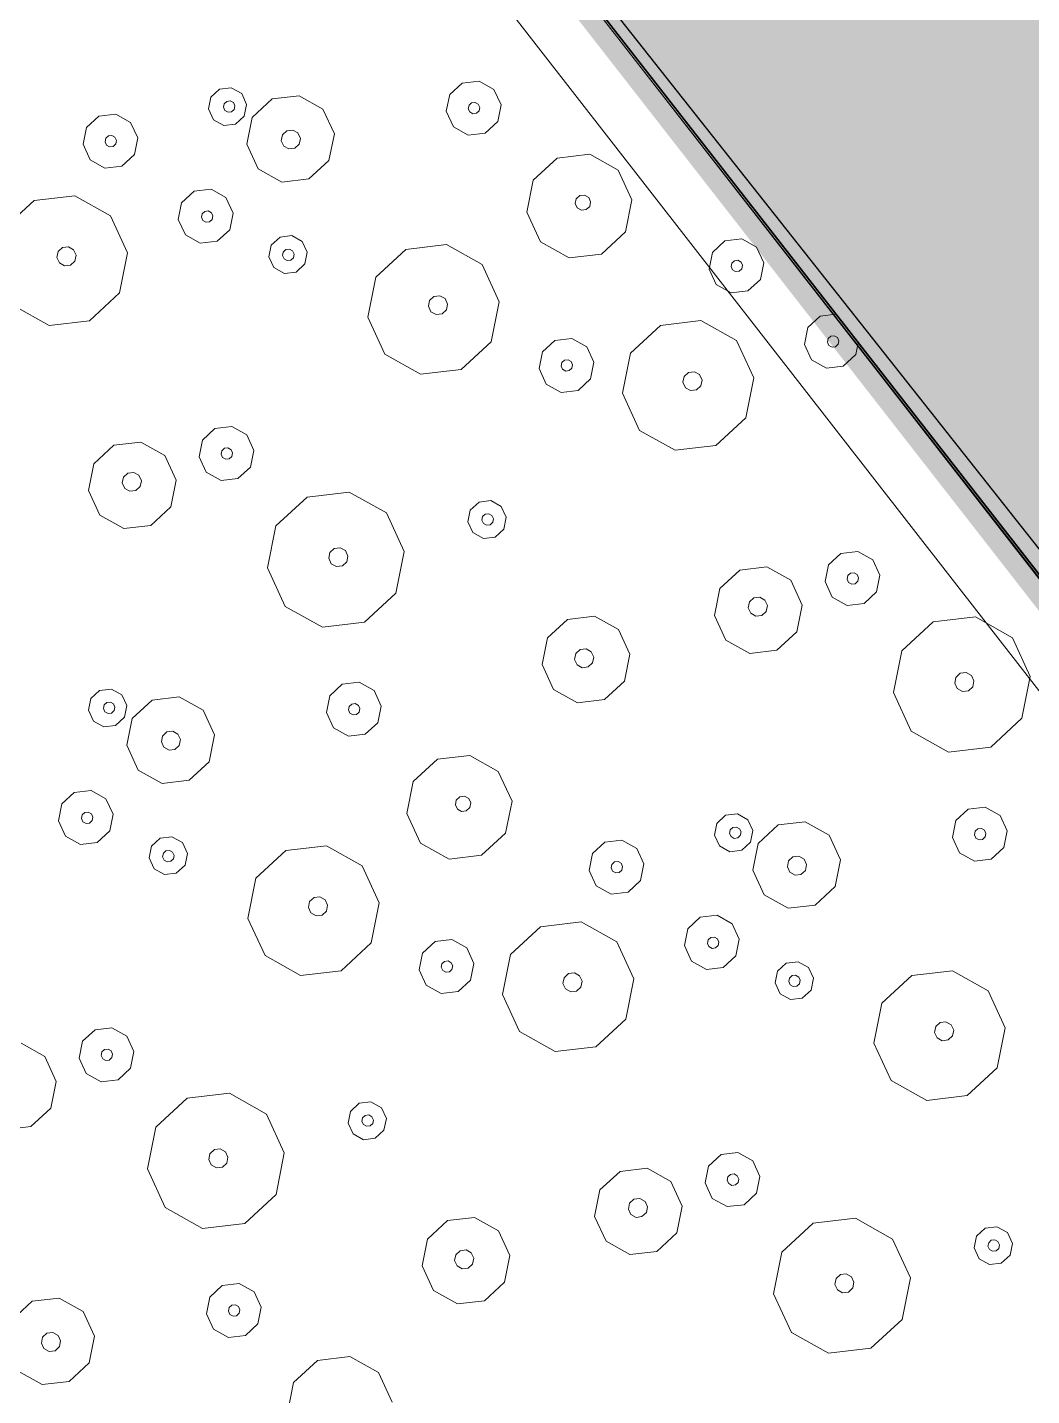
# Model space of a CAD drawing. Header units: metres. Extents: x -2858 to 512, y -1995 to 1252.
# Drawn here: x -928.558 to -925.641, y -886.65 to -882.676 of the extents above; entities that cross this region are included whole.
import ezdxf
from ezdxf.lldxf.tags import DXFTag

# ---------------------------------------------------------------- set-up
doc = ezdxf.new("R2010")
doc.units = ezdxf.units.M
for name, color, linetype in [('Calque commun', 7, 'Continuous'), ('Calque11', 7, 'Continuous'), ('Calque17', 7, 'Continuous')]:
    doc.layers.add(name, color=color, linetype=linetype)
tags = doc.linetypes.add('DASHDOT2', pattern=[0.5, 0.25, -0.125, 0, -0.125]).pattern_tags.tags
tags[10:11] = [DXFTag(74, 4), DXFTag(75, 0), DXFTag(340, '0'), DXFTag(46, 1.0), DXFTag(50, 0.0), DXFTag(44, 0.0), DXFTag(45, 0.0)]
tags[8:9] = [DXFTag(74, 4), DXFTag(75, 0), DXFTag(340, '0'), DXFTag(46, 1.0), DXFTag(50, 0.0), DXFTag(44, 0.0), DXFTag(45, 0.0)]
tags[6:7] = [DXFTag(74, 4), DXFTag(75, 0), DXFTag(340, '0'), DXFTag(46, 1.0), DXFTag(50, 0.0), DXFTag(44, 0.0), DXFTag(45, 0.0)]
tags[4:5] = [DXFTag(74, 4), DXFTag(75, 0), DXFTag(340, '0'), DXFTag(46, 1.0), DXFTag(50, 0.0), DXFTag(44, 0.0), DXFTag(45, 0.0)]

# ---------------------------------------------------------------- blocks, each defined once
blk = doc.blocks.new('geometrebondepartleger')
at = {"layer": 'Calque commun', "color": 10, "linetype": 'DASHDOT2', "lineweight": 18, "flags": 128}
blk.add_lwpolyline([(45.2867, 98.0868), (42.9361, 93.8756), (22.4919, 69.3549), (46.896, 54.8213), (60.0219, 76.4824), (130.1549, 64.2531), (145.3143, 148.376), (109.3485, 154.881), (91.263, 130.1164), (87.3779, 124.8321), (86.3313, 123.2789), (83.8109, 118.8118), (74.9183, 102.5858), (72.6157, 98.3586), (63.0649, 85.9136), (45.1583, 97.9611)], close=True, dxfattribs=at)
at = {"layer": 'Calque11', "color": 7, "linetype": 'Continuous', "lineweight": 9}
blk.add_polyline3d([(125.0277, 35.9078, 79), (133.3383, 81.851, 79), (145.3136, 148.3761, 79)], dxfattribs=at)
at = {"layer": 'Calque17', "color": 1, "linetype": 'Continuous', "lineweight": 9}
for points in [[(125.174, 36.6886, 79), (126.5286, 44.1348, 79), (125.0378, 35.9435, 79), (126.4161, 43.4883, 79), (128.681, 56.0642, 79), (129.9759, 63.1341, 79), (132.1933, 75.6042, 79), (133.3383, 81.851, 79), (135.2222, 92.3412, 79), (136.4776, 99.3268, 79), (138.1727, 108.7115, 79), (140.4846, 121.4626, 79), (141.0933, 124.9318, 79)], [(125.3707, 36.6528, 79), (126.7254, 44.0992, 79), (125.2346, 35.9078, 79), (126.6129, 43.4526, 79), (128.8778, 56.0285, 79), (130.1727, 63.0986, 79), (132.3901, 75.5687, 79), (133.5351, 81.8153, 79), (135.4191, 92.3058, 79), (136.6745, 99.2914, 79), (138.3695, 108.676, 79), (140.6815, 121.4274, 79), (141.2903, 124.8972, 79)]]:
    blk.add_polyline3d(points, dxfattribs=at)
blk = doc.blocks.new('pattern')
at = {"layer": 'Calque commun', "color": 54, "linetype": 'Continuous', "lineweight": 9}
for p, q in [((69.8928, 101.1637), (69.9227, 101.1813)), ((69.9227, 101.1813), (69.9571, 101.178)), ((69.9571, 101.178), (69.983, 101.1551)), ((69.8791, 101.132), (69.8928, 101.1637)), ((69.8866, 101.0982), (69.8791, 101.132)), ((69.9169, 101.1291), (69.921, 101.1387)), ((69.921, 101.1387), (69.9299, 101.1439)), ((69.9299, 101.1439), (69.9403, 101.1429)), ((69.9403, 101.1429), (69.948, 101.1361)), ((69.948, 101.1361), (69.9503, 101.1259)), ((69.983, 101.1551), (69.9906, 101.1214)), ((69.9125, 101.0753), (69.8866, 101.0982)), ((69.9191, 101.119), (69.9169, 101.1291)), ((69.9269, 101.1121), (69.9191, 101.119)), ((69.9372, 101.1111), (69.9269, 101.1121)), ((69.9462, 101.1164), (69.9372, 101.1111)), ((69.9503, 101.1259), (69.9462, 101.1164)), ((69.9906, 101.1214), (69.9768, 101.0896)), ((69.947, 101.072), (69.9125, 101.0753)), ((69.9768, 101.0896), (69.947, 101.072)), ((70.1646, 101.0094), (70.271, 101.0722)), ((70.271, 101.0722), (70.394, 101.0605)), ((70.394, 101.0605), (70.4867, 100.9787)), ((70.1154, 100.896), (70.1646, 101.0094)), ((70.4867, 100.9787), (70.5136, 100.858)), ((70.1423, 100.7753), (70.1154, 100.896)), ((70.2766, 100.8803), (70.2835, 100.8961)), ((70.2835, 100.8961), (70.2984, 100.9049)), ((70.2984, 100.9049), (70.3156, 100.9033)), ((70.3156, 100.9033), (70.3286, 100.8918)), ((70.2804, 100.8634), (70.2766, 100.8803)), ((70.2933, 100.8519), (70.2804, 100.8634)), ((70.3255, 100.8591), (70.3106, 100.8503)), ((70.3323, 100.8749), (70.3255, 100.8591)), ((70.3286, 100.8918), (70.3323, 100.8749)), ((70.5136, 100.858), (70.4644, 100.7446)), ((70.3106, 100.8503), (70.2933, 100.8519)), ((69.4401, 100.7307), (69.5423, 100.7911)), ((69.5423, 100.7911), (69.6604, 100.7798)), ((69.6604, 100.7798), (69.7493, 100.7013)), ((70.2349, 100.6935), (70.1423, 100.7753)), ((70.4644, 100.7446), (70.358, 100.6818)), ((69.3929, 100.6219), (69.4401, 100.7307)), ((69.7493, 100.7013), (69.7751, 100.5855)), ((70.358, 100.6818), (70.2349, 100.6935)), ((69.4187, 100.5061), (69.3929, 100.6219)), ((69.5381, 100.6077), (69.545, 100.6235)), ((69.545, 100.6235), (69.5599, 100.6323)), ((69.5599, 100.6323), (69.5772, 100.6307)), ((69.5772, 100.6307), (69.5901, 100.6192)), ((69.5901, 100.6192), (69.5939, 100.6024)), ((69.5419, 100.5908), (69.5381, 100.6077)), ((69.5549, 100.5793), (69.5419, 100.5908)), ((69.5721, 100.5777), (69.5549, 100.5793)), ((69.587, 100.5865), (69.5721, 100.5777)), ((69.5939, 100.6024), (69.587, 100.5865)), ((69.7751, 100.5855), (69.7279, 100.4766)), ((69.5076, 100.4275), (69.4187, 100.5061)), ((70.2369, 100.4878), (70.2795, 100.513)), ((70.2795, 100.513), (70.3287, 100.5083)), ((70.3287, 100.5083), (70.3658, 100.4755)), ((69.7279, 100.4766), (69.6257, 100.4163)), ((70.2173, 100.4425), (70.2369, 100.4878)), ((70.3658, 100.4755), (70.3766, 100.4273)), ((69.6257, 100.4163), (69.5076, 100.4275)), ((70.228, 100.3942), (70.2173, 100.4425)), ((70.2795, 100.4373), (70.2836, 100.4469)), ((70.2817, 100.4272), (70.2795, 100.4373)), ((70.2895, 100.4203), (70.2817, 100.4272)), ((70.2836, 100.4469), (70.2925, 100.4521)), ((70.2999, 100.4193), (70.2895, 100.4203)), ((70.2925, 100.4521), (70.3029, 100.4512)), ((70.3088, 100.4246), (70.2999, 100.4193)), ((70.3029, 100.4512), (70.3107, 100.4443)), ((70.3129, 100.4342), (70.3088, 100.4246)), ((70.3107, 100.4443), (70.3129, 100.4342)), ((70.3766, 100.4273), (70.3569, 100.3819)), ((70.452, 100.3775), (70.5201, 100.4177)), ((70.5201, 100.4177), (70.5989, 100.4102)), ((69.0104, 100.3534), (69.053, 100.3785)), ((69.053, 100.3785), (69.1022, 100.3738)), ((70.2651, 100.3615), (70.228, 100.3942)), ((70.3569, 100.3819), (70.3143, 100.3568)), ((70.4205, 100.3049), (70.452, 100.3775)), ((70.5989, 100.4102), (70.6582, 100.3578)), ((68.9907, 100.308), (69.0104, 100.3534)), ((69.1022, 100.3738), (69.1393, 100.3411)), ((69.1393, 100.3411), (69.15, 100.2928)), ((70.3143, 100.3568), (70.2651, 100.3615)), ((70.6582, 100.3578), (70.6754, 100.2806)), ((69.0015, 100.2598), (68.9907, 100.308)), ((69.0529, 100.3029), (69.0571, 100.3124)), ((69.0552, 100.2928), (69.0529, 100.3029)), ((69.0571, 100.3124), (69.066, 100.3177)), ((69.066, 100.3177), (69.0763, 100.3167)), ((69.0763, 100.3167), (69.0841, 100.3098)), ((69.0864, 100.2997), (69.0823, 100.2902)), ((69.0841, 100.3098), (69.0864, 100.2997)), ((70.4377, 100.2277), (70.4205, 100.3049)), ((70.5135, 100.2875), (70.5204, 100.3034)), ((70.5204, 100.3034), (70.5353, 100.3122)), ((70.5353, 100.3122), (70.5525, 100.3105)), ((70.5525, 100.3105), (70.5655, 100.2991)), ((70.5655, 100.2991), (70.5693, 100.2822)), ((69.0386, 100.227), (69.0015, 100.2598)), ((69.063, 100.2859), (69.0552, 100.2928)), ((69.0733, 100.2849), (69.063, 100.2859)), ((69.0823, 100.2902), (69.0733, 100.2849)), ((69.15, 100.2928), (69.1304, 100.2475)), ((70.5173, 100.2706), (70.5135, 100.2875)), ((70.5303, 100.2592), (70.5173, 100.2706)), ((70.5475, 100.2575), (70.5303, 100.2592)), ((70.5624, 100.2663), (70.5475, 100.2575)), ((70.5693, 100.2822), (70.5624, 100.2663)), ((70.6754, 100.2806), (70.6439, 100.208)), ((69.0878, 100.2223), (69.0386, 100.227)), ((69.1304, 100.2475), (69.0878, 100.2223)), ((69.691, 100.1881), (69.7047, 100.2198)), ((69.7047, 100.2198), (69.7345, 100.2374)), ((69.7345, 100.2374), (69.769, 100.2341)), ((69.769, 100.2341), (69.7949, 100.2112)), ((70.497, 100.1753), (70.4377, 100.2277)), ((69.6985, 100.1543), (69.691, 100.1881)), ((69.7304, 100.1853), (69.7345, 100.1948)), ((69.7327, 100.1752), (69.7304, 100.1853)), ((69.7345, 100.1948), (69.7435, 100.2001)), ((69.7435, 100.2001), (69.7538, 100.1991)), ((69.7538, 100.1991), (69.7616, 100.1922)), ((69.7639, 100.1821), (69.7597, 100.1726)), ((69.7616, 100.1922), (69.7639, 100.1821)), ((69.8025, 100.1774), (69.7887, 100.1457)), ((69.7949, 100.2112), (69.8025, 100.1774)), ((70.6439, 100.208), (70.5758, 100.1678)), ((68.6314, 100.1042), (68.7378, 100.167)), ((68.7378, 100.167), (68.8609, 100.1553)), ((68.8609, 100.1553), (68.9535, 100.0735)), ((69.7244, 100.1314), (69.6985, 100.1543)), ((69.7404, 100.1683), (69.7327, 100.1752)), ((69.7508, 100.1673), (69.7404, 100.1683)), ((69.7597, 100.1726), (69.7508, 100.1673)), ((69.7887, 100.1457), (69.7589, 100.1281)), ((70.5758, 100.1678), (70.497, 100.1753)), ((70.8926, 100.0999), (70.9607, 100.1401)), ((70.9607, 100.1401), (71.0395, 100.1326)), ((68.5822, 99.9908), (68.6314, 100.1042)), ((69.7589, 100.1281), (69.7244, 100.1314)), ((70.8611, 100.0273), (70.8926, 100.0999)), ((71.0395, 100.1326), (71.0988, 100.0803)), ((71.4004, 100.0424), (71.4382, 100.1295)), ((68.9535, 100.0735), (68.9804, 99.9529)), ((69.396, 100.0488), (69.4641, 100.089)), ((69.4641, 100.089), (69.5429, 100.0815)), ((69.5429, 100.0815), (69.6022, 100.0291)), ((71.0988, 100.0803), (71.116, 100.003)), ((69.3645, 99.9762), (69.396, 100.0488)), ((69.6022, 100.0291), (69.6194, 99.9519)), ((70.8783, 99.9501), (70.8611, 100.0273)), ((70.9615, 100.0115), (70.9684, 100.0273)), ((70.9684, 100.0273), (70.9833, 100.0361)), ((70.9833, 100.0361), (71.0005, 100.0345)), ((71.0005, 100.0345), (71.0135, 100.023)), ((71.0135, 100.023), (71.0173, 100.0061)), ((71.4211, 99.9498), (71.4004, 100.0424)), ((68.6091, 99.8701), (68.5822, 99.9908)), ((68.7434, 99.9751), (68.7503, 99.9909)), ((68.7503, 99.9909), (68.7652, 99.9997)), ((68.7652, 99.9997), (68.7824, 99.9981)), ((68.7824, 99.9981), (68.7954, 99.9866)), ((68.7954, 99.9866), (68.7992, 99.9697)), ((69.4648, 99.9685), (69.4716, 99.9844)), ((69.4716, 99.9844), (69.4866, 99.9932)), ((69.4866, 99.9932), (69.5038, 99.9915)), ((69.5038, 99.9915), (69.5168, 99.9801)), ((69.5168, 99.9801), (69.5205, 99.9632)), ((69.7441, 99.9378), (69.7637, 99.9831)), ((69.7637, 99.9831), (69.8063, 100.0083)), ((69.8063, 100.0083), (69.8555, 100.0036)), ((69.8555, 100.0036), (69.8926, 99.9708)), ((70.9653, 99.9946), (70.9615, 100.0115)), ((70.9783, 99.9831), (70.9653, 99.9946)), ((70.9955, 99.9815), (70.9783, 99.9831)), ((71.0104, 99.9903), (70.9955, 99.9815)), ((71.0173, 100.0061), (71.0104, 99.9903)), ((71.116, 100.003), (71.0845, 99.9305)), ((68.7472, 99.9582), (68.7434, 99.9751)), ((68.7602, 99.9467), (68.7472, 99.9582)), ((68.7774, 99.9451), (68.7602, 99.9467)), ((68.7923, 99.9539), (68.7774, 99.9451)), ((68.7992, 99.9697), (68.7923, 99.9539)), ((68.9804, 99.9529), (68.9312, 99.8394)), ((69.3817, 99.899), (69.3645, 99.9762)), ((69.4685, 99.9516), (69.4648, 99.9685)), ((69.4815, 99.9402), (69.4685, 99.9516)), ((69.4987, 99.9385), (69.4815, 99.9402)), ((69.5136, 99.9473), (69.4987, 99.9385)), ((69.5205, 99.9632), (69.5136, 99.9473)), ((69.6194, 99.9519), (69.5879, 99.8793)), ((69.805, 99.9356), (69.8091, 99.9451)), ((69.8091, 99.9451), (69.818, 99.9504)), ((69.818, 99.9504), (69.8284, 99.9494)), ((69.8284, 99.9494), (69.8362, 99.9425)), ((69.8362, 99.9425), (69.8384, 99.9324)), ((69.8926, 99.9708), (69.9033, 99.9226)), ((70.9376, 99.8977), (70.8783, 99.9501)), ((71.4922, 99.8869), (71.4211, 99.9498)), ((69.441, 99.8466), (69.3817, 99.899)), ((69.7548, 99.8895), (69.7441, 99.9378)), ((69.8072, 99.9254), (69.805, 99.9356)), ((69.815, 99.9186), (69.8072, 99.9254)), ((69.8253, 99.9176), (69.815, 99.9186)), ((69.8343, 99.9229), (69.8253, 99.9176)), ((69.8384, 99.9324), (69.8343, 99.9229)), ((69.9033, 99.9226), (69.8837, 99.8772)), ((71.0845, 99.9305), (71.0164, 99.8902)), ((71.6685, 99.9262), (71.5867, 99.8779)), ((68.7017, 99.7883), (68.6091, 99.8701)), ((69.5879, 99.8793), (69.5198, 99.8391)), ((69.7919, 99.8568), (69.7548, 99.8895)), ((69.8837, 99.8772), (69.8411, 99.8521)), ((70.0541, 99.8323), (70.1563, 99.8927)), ((70.1563, 99.8927), (70.2744, 99.8814)), ((70.2744, 99.8814), (70.3634, 99.8029)), ((71.0164, 99.8902), (70.9376, 99.8977)), ((71.5867, 99.8779), (71.4922, 99.8869)), ((68.9312, 99.8394), (68.8248, 99.7766)), ((69.5198, 99.8391), (69.441, 99.8466)), ((69.5023, 99.8023), (69.5321, 99.8199)), ((69.5321, 99.8199), (69.5666, 99.8166)), ((69.8411, 99.8521), (69.7919, 99.8568)), ((70.0069, 99.7235), (70.0541, 99.8323)), ((68.8248, 99.7766), (68.7017, 99.7883)), ((69.4886, 99.7705), (69.5023, 99.8023)), ((69.5283, 99.7797), (69.5373, 99.785)), ((69.5373, 99.785), (69.5476, 99.784)), ((69.5476, 99.784), (69.5554, 99.7771)), ((69.5666, 99.8166), (69.5925, 99.7937)), ((69.5925, 99.7937), (69.6001, 99.7599)), ((70.3634, 99.8029), (70.3892, 99.687)), ((69.4961, 99.7367), (69.4886, 99.7705)), ((69.5242, 99.7702), (69.5283, 99.7797)), ((69.5265, 99.76), (69.5242, 99.7702)), ((69.5343, 99.7532), (69.5265, 99.76)), ((69.5446, 99.7522), (69.5343, 99.7532)), ((69.5535, 99.7574), (69.5446, 99.7522)), ((69.5577, 99.767), (69.5535, 99.7574)), ((69.5554, 99.7771), (69.5577, 99.767)), ((69.6001, 99.7599), (69.5863, 99.7282)), ((69.522, 99.7138), (69.4961, 99.7367)), ((69.5565, 99.7106), (69.522, 99.7138)), ((69.5863, 99.7282), (69.5565, 99.7106)), ((70.0327, 99.6076), (70.0069, 99.7235)), ((70.1522, 99.7093), (70.1591, 99.7251)), ((70.156, 99.6924), (70.1522, 99.7093)), ((70.1591, 99.7251), (70.174, 99.7339)), ((70.174, 99.7339), (70.1912, 99.7323)), ((70.1912, 99.7323), (70.2042, 99.7208)), ((70.2079, 99.7039), (70.2011, 99.6881)), ((70.2042, 99.7208), (70.2079, 99.7039)), ((70.1689, 99.6809), (70.156, 99.6924)), ((70.1861, 99.6793), (70.1689, 99.6809)), ((70.2011, 99.6881), (70.1861, 99.6793)), ((70.3892, 99.687), (70.342, 99.5782)), ((71.4664, 99.6169), (71.4861, 99.6622)), ((71.4861, 99.6622), (71.5287, 99.6874)), ((71.5287, 99.6874), (71.5779, 99.6827)), ((71.5779, 99.6827), (71.615, 99.6499)), ((69.766, 99.5859), (69.7857, 99.6313)), ((69.7857, 99.6313), (69.8282, 99.6564)), ((69.8282, 99.6564), (69.8774, 99.6517)), ((69.8774, 99.6517), (69.9145, 99.619)), ((71.5286, 99.6117), (71.5327, 99.6213)), ((71.5327, 99.6213), (71.5417, 99.6265)), ((71.5417, 99.6265), (71.552, 99.6255)), ((71.552, 99.6255), (71.5598, 99.6187)), ((71.615, 99.6499), (71.6257, 99.6017)), ((68.6841, 99.5373), (68.7038, 99.5826)), ((68.7038, 99.5826), (68.7463, 99.6078)), ((68.7463, 99.6078), (68.7956, 99.6031)), ((68.7956, 99.6031), (68.8326, 99.5704)), ((69.7767, 99.5377), (69.766, 99.5859)), ((69.8282, 99.5808), (69.8323, 99.5903)), ((69.8323, 99.5903), (69.8413, 99.5956)), ((69.8413, 99.5956), (69.8516, 99.5946)), ((69.8516, 99.5946), (69.8594, 99.5877)), ((69.8594, 99.5877), (69.8616, 99.5776)), ((69.9145, 99.619), (69.9253, 99.5707)), ((70.1217, 99.5291), (70.0327, 99.6076)), ((70.8353, 99.5674), (70.8652, 99.585)), ((70.8652, 99.585), (70.8996, 99.5817)), ((70.8996, 99.5817), (70.9255, 99.5588)), ((71.4772, 99.5686), (71.4664, 99.6169)), ((71.5309, 99.6016), (71.5286, 99.6117)), ((71.5387, 99.5947), (71.5309, 99.6016)), ((71.549, 99.5937), (71.5387, 99.5947)), ((71.5579, 99.599), (71.549, 99.5937)), ((71.5621, 99.6085), (71.5579, 99.599)), ((71.5598, 99.6187), (71.5621, 99.6085)), ((71.6257, 99.6017), (71.606, 99.5563)), ((68.7463, 99.5322), (68.7504, 99.5417)), ((68.7504, 99.5417), (68.7594, 99.547)), ((68.7594, 99.547), (68.7697, 99.546)), ((68.7697, 99.546), (68.7775, 99.5391)), ((68.8326, 99.5704), (68.8434, 99.5221)), ((69.8304, 99.5707), (69.8282, 99.5808)), ((69.8382, 99.5638), (69.8304, 99.5707)), ((69.8486, 99.5628), (69.8382, 99.5638)), ((69.8575, 99.5681), (69.8486, 99.5628)), ((69.8616, 99.5776), (69.8575, 99.5681)), ((69.9253, 99.5707), (69.9056, 99.5254)), ((70.342, 99.5782), (70.2398, 99.5178)), ((70.8216, 99.5356), (70.8353, 99.5674)), ((70.8594, 99.5328), (70.8635, 99.5423)), ((70.8635, 99.5423), (70.8724, 99.5476)), ((70.8724, 99.5476), (70.8828, 99.5466)), ((70.8828, 99.5466), (70.8905, 99.5397)), ((70.9255, 99.5588), (70.9331, 99.525)), ((71.5142, 99.5359), (71.4772, 99.5686)), ((71.606, 99.5563), (71.5635, 99.5312)), ((68.6949, 99.489), (68.6841, 99.5373)), ((68.7486, 99.522), (68.7463, 99.5322)), ((68.7563, 99.5151), (68.7486, 99.522)), ((68.7667, 99.5142), (68.7563, 99.5151)), ((68.7756, 99.5194), (68.7667, 99.5142)), ((68.7797, 99.529), (68.7756, 99.5194)), ((68.7775, 99.5391), (68.7797, 99.529)), ((68.8434, 99.5221), (68.8237, 99.4767)), ((68.9188, 99.4723), (68.9869, 99.5125)), ((68.9869, 99.5125), (69.0657, 99.505)), ((69.0657, 99.505), (69.125, 99.4526)), ((69.8138, 99.5049), (69.7767, 99.5377)), ((69.863, 99.5002), (69.8138, 99.5049)), ((69.9056, 99.5254), (69.863, 99.5002)), ((70.2398, 99.5178), (70.1217, 99.5291)), ((70.8291, 99.5018), (70.8216, 99.5356)), ((70.855, 99.4789), (70.8291, 99.5018)), ((70.8616, 99.5226), (70.8594, 99.5328)), ((70.8694, 99.5158), (70.8616, 99.5226)), ((70.8797, 99.5148), (70.8694, 99.5158)), ((70.8887, 99.5201), (70.8797, 99.5148)), ((70.8928, 99.5296), (70.8887, 99.5201)), ((70.8905, 99.5397), (70.8928, 99.5296)), ((70.9331, 99.525), (70.9193, 99.4932)), ((71.5635, 99.5312), (71.5142, 99.5359)), ((68.7319, 99.4563), (68.6949, 99.489)), ((68.8237, 99.4767), (68.7811, 99.4516)), ((68.8874, 99.3997), (68.9188, 99.4723)), ((70.33, 99.4563), (70.3725, 99.4814)), ((70.3725, 99.4814), (70.4218, 99.4768)), ((70.4218, 99.4768), (70.4588, 99.444)), ((70.8895, 99.4756), (70.855, 99.4789)), ((70.9193, 99.4932), (70.8895, 99.4756)), ((71.1071, 99.413), (71.2135, 99.4759)), ((71.2135, 99.4759), (71.3365, 99.4641)), ((71.3365, 99.4641), (71.4292, 99.3823)), ((68.7811, 99.4516), (68.7319, 99.4563)), ((69.125, 99.4526), (69.1422, 99.3754)), ((70.3103, 99.4109), (70.33, 99.4563)), ((70.4588, 99.444), (70.4696, 99.3958)), ((68.9046, 99.3225), (68.8874, 99.3997)), ((68.9803, 99.3823), (68.9872, 99.3982)), ((68.9872, 99.3982), (69.0021, 99.407)), ((69.0021, 99.407), (69.0194, 99.4054)), ((69.0194, 99.4054), (69.0323, 99.3939)), ((69.0323, 99.3939), (69.0361, 99.377)), ((70.321, 99.3627), (70.3103, 99.4109)), ((70.3725, 99.4058), (70.3766, 99.4154)), ((70.3747, 99.3957), (70.3725, 99.4058)), ((70.3825, 99.3888), (70.3747, 99.3957)), ((70.3766, 99.4154), (70.3856, 99.4206)), ((70.3929, 99.3878), (70.3825, 99.3888)), ((70.3856, 99.4206), (70.3959, 99.4196)), ((70.4018, 99.3931), (70.3929, 99.3878)), ((70.3959, 99.4196), (70.4037, 99.4128)), ((70.4059, 99.4026), (70.4018, 99.3931)), ((70.4037, 99.4128), (70.4059, 99.4026)), ((70.4696, 99.3958), (70.4499, 99.3504)), ((71.0579, 99.2996), (71.1071, 99.413)), ((71.8717, 99.3576), (71.9398, 99.3978)), ((71.9398, 99.3978), (72.0186, 99.3903)), ((72.0186, 99.3903), (72.0779, 99.338)), ((68.9841, 99.3654), (68.9803, 99.3823)), ((68.9971, 99.354), (68.9841, 99.3654)), ((69.0143, 99.3523), (68.9971, 99.354)), ((69.0292, 99.3611), (69.0143, 99.3523)), ((69.0361, 99.377), (69.0292, 99.3611)), ((69.1422, 99.3754), (69.1107, 99.3028)), ((70.3581, 99.33), (70.321, 99.3627)), ((70.4499, 99.3504), (70.4073, 99.3253)), ((71.4292, 99.3823), (71.4561, 99.2617)), ((71.8402, 99.285), (71.8717, 99.3576)), ((68.9639, 99.2701), (68.9046, 99.3225)), ((70.4073, 99.3253), (70.3581, 99.33)), ((71.226, 99.2998), (71.2409, 99.3086)), ((71.2409, 99.3086), (71.2581, 99.3069)), ((71.2581, 99.3069), (71.2711, 99.2955)), ((72.0779, 99.338), (72.0951, 99.2607)), ((69.0426, 99.2626), (68.9639, 99.2701)), ((69.1107, 99.3028), (69.0426, 99.2626)), ((69.905, 99.2243), (69.9868, 99.2726)), ((69.9868, 99.2726), (70.0813, 99.2636)), ((70.0813, 99.2636), (70.1524, 99.2008)), ((71.0848, 99.179), (71.0579, 99.2996)), ((71.2191, 99.2839), (71.226, 99.2998)), ((71.2229, 99.267), (71.2191, 99.2839)), ((71.2358, 99.2555), (71.2229, 99.267)), ((71.2748, 99.2786), (71.268, 99.2627)), ((71.2711, 99.2955), (71.2748, 99.2786)), ((71.8574, 99.2078), (71.8402, 99.285)), ((71.9404, 99.2773), (71.9473, 99.2932)), ((71.9442, 99.2604), (71.9404, 99.2773)), ((71.9473, 99.2932), (71.9622, 99.302)), ((71.9622, 99.302), (71.9795, 99.3004)), ((71.9795, 99.3004), (71.9924, 99.2889)), ((71.9962, 99.272), (71.9893, 99.2561)), ((71.9924, 99.2889), (71.9962, 99.272)), ((69.3594, 99.1947), (69.4275, 99.2349)), ((69.4275, 99.2349), (69.5063, 99.2274)), ((69.5063, 99.2274), (69.5656, 99.1751)), ((69.8673, 99.1372), (69.905, 99.2243)), ((71.2531, 99.2539), (71.2358, 99.2555)), ((71.268, 99.2627), (71.2531, 99.2539)), ((71.4561, 99.2617), (71.4069, 99.1483)), ((71.9572, 99.249), (71.9442, 99.2604)), ((71.9744, 99.2473), (71.9572, 99.249)), ((71.9893, 99.2561), (71.9744, 99.2473)), ((69.3279, 99.1221), (69.3594, 99.1947)), ((70.1524, 99.2008), (70.1731, 99.1081)), ((70.3826, 99.1344), (70.4847, 99.1947)), ((70.4847, 99.1947), (70.6029, 99.1835)), ((71.9167, 99.1554), (71.8574, 99.2078)), ((69.5656, 99.1751), (69.5828, 99.0978)), ((69.989, 99.1386), (70.0009, 99.1456)), ((70.0009, 99.1456), (70.0147, 99.1443)), ((70.0147, 99.1443), (70.0251, 99.1351)), ((70.6029, 99.1835), (70.6918, 99.1049)), ((71.1774, 99.0972), (71.0848, 99.179)), ((71.4069, 99.1483), (71.3005, 99.0854)), ((71.9955, 99.1479), (71.9167, 99.1554)), ((69.3451, 99.0449), (69.3279, 99.1221)), ((69.4284, 99.1063), (69.4352, 99.1221)), ((69.4321, 99.0894), (69.4284, 99.1063)), ((69.4352, 99.1221), (69.4501, 99.1309)), ((69.4501, 99.1309), (69.4674, 99.1293)), ((69.4674, 99.1293), (69.4803, 99.1179)), ((69.4803, 99.1179), (69.4841, 99.101)), ((69.8879, 99.0446), (69.8673, 99.1372)), ((69.9835, 99.1259), (69.989, 99.1386)), ((69.9865, 99.1123), (69.9835, 99.1259)), ((69.9969, 99.1032), (69.9865, 99.1123)), ((70.0226, 99.1089), (70.0107, 99.1019)), ((70.0281, 99.1216), (70.0226, 99.1089)), ((70.0251, 99.1351), (70.0281, 99.1216)), ((70.1731, 99.1081), (70.1353, 99.021)), ((70.3354, 99.0255), (70.3826, 99.1344)), ((70.6918, 99.1049), (70.7176, 98.9891)), ((68.2434, 99.0855), (68.2731, 99.1031)), ((68.2731, 99.1031), (68.3223, 99.0984)), ((68.3223, 99.0984), (68.3594, 99.0657)), ((68.3594, 99.0657), (68.3702, 99.0174)), ((69.4451, 99.0779), (69.4321, 99.0894)), ((69.4623, 99.0763), (69.4451, 99.0779)), ((69.4772, 99.0851), (69.4623, 99.0763)), ((69.4841, 99.101), (69.4772, 99.0851)), ((69.5828, 99.0978), (69.5513, 99.0253)), ((70.0107, 99.1019), (69.9969, 99.1032)), ((71.3005, 99.0854), (71.1774, 99.0972)), ((68.2718, 99.0304), (68.2759, 99.0399)), ((68.274, 99.0202), (68.2718, 99.0304)), ((68.2759, 99.0399), (68.2849, 99.0452)), ((68.2849, 99.0452), (68.2952, 99.0442)), ((68.2952, 99.0442), (68.303, 99.0373)), ((68.3052, 99.0272), (68.3011, 99.0177)), ((68.303, 99.0373), (68.3052, 99.0272)), ((69.4044, 98.9925), (69.3451, 99.0449)), ((69.5513, 99.0253), (69.4832, 98.985)), ((69.9591, 98.9817), (69.8879, 99.0446)), ((70.3612, 98.9097), (70.3354, 99.0255)), ((70.4806, 99.0113), (70.4875, 99.0272)), ((70.4875, 99.0272), (70.5024, 99.036)), ((70.5024, 99.036), (70.5197, 99.0343)), ((70.5197, 99.0343), (70.5326, 99.0229)), ((68.2818, 99.0134), (68.274, 99.0202)), ((68.2922, 99.0124), (68.2818, 99.0134)), ((68.3011, 99.0177), (68.2922, 99.0124)), ((68.3702, 99.0174), (68.3505, 98.972)), ((68.5209, 98.9271), (68.6231, 98.9875)), ((68.6231, 98.9875), (68.7412, 98.9762)), ((69.4832, 98.985), (69.4044, 98.9925)), ((70.1353, 99.021), (70.0536, 98.9727)), ((70.4844, 98.9944), (70.4806, 99.0113)), ((70.4974, 98.983), (70.4844, 98.9944)), ((70.5295, 98.9901), (70.5146, 98.9813)), ((70.5364, 99.006), (70.5295, 98.9901)), ((70.5326, 99.0229), (70.5364, 99.006)), ((70.7176, 98.9891), (70.6704, 98.8802)), ((68.2587, 98.9516), (68.2247, 98.9816)), ((68.3079, 98.9469), (68.2587, 98.9516)), ((68.3505, 98.972), (68.3079, 98.9469)), ((68.7412, 98.9762), (68.8302, 98.8977)), ((70.0536, 98.9727), (69.9591, 98.9817)), ((70.5146, 98.9813), (70.4974, 98.983)), ((68.4737, 98.8183), (68.5209, 98.9271)), ((70.4501, 98.8312), (70.3612, 98.9097)), ((71.1794, 98.8915), (71.222, 98.9166)), ((71.222, 98.9166), (71.2712, 98.9119)), ((71.2712, 98.9119), (71.3083, 98.8792)), ((68.8302, 98.8977), (68.856, 98.7819)), ((70.6704, 98.8802), (70.5682, 98.8199)), ((71.1598, 98.8461), (71.1794, 98.8915)), ((71.3083, 98.8792), (71.3191, 98.8309)), ((68.6259, 98.8199), (68.6408, 98.8287)), ((68.6408, 98.8287), (68.658, 98.8271)), ((68.658, 98.8271), (68.671, 98.8156)), ((70.5682, 98.8199), (70.4501, 98.8312)), ((71.1705, 98.7978), (71.1598, 98.8461)), ((71.222, 98.841), (71.2261, 98.8505)), ((71.2242, 98.8308), (71.222, 98.841)), ((71.232, 98.824), (71.2242, 98.8308)), ((71.2261, 98.8505), (71.235, 98.8558)), ((71.235, 98.8558), (71.2454, 98.8548)), ((71.2513, 98.8283), (71.2423, 98.823)), ((71.2454, 98.8548), (71.2532, 98.8479)), ((71.2554, 98.8378), (71.2513, 98.8283)), ((71.2532, 98.8479), (71.2554, 98.8378)), ((71.3191, 98.8309), (71.2994, 98.7856)), ((68.4995, 98.7024), (68.4737, 98.8183)), ((68.619, 98.8041), (68.6259, 98.8199)), ((68.6228, 98.7872), (68.619, 98.8041)), ((68.6357, 98.7757), (68.6228, 98.7872)), ((68.6748, 98.7987), (68.6679, 98.7829)), ((68.671, 98.8156), (68.6748, 98.7987)), ((71.2076, 98.7651), (71.1705, 98.7978)), ((71.2423, 98.823), (71.232, 98.824)), ((71.3945, 98.7811), (71.4626, 98.8213)), ((71.4626, 98.8213), (71.5414, 98.8138)), ((71.5414, 98.8138), (71.6007, 98.7615)), ((68.2525, 98.7261), (68.2951, 98.7512)), ((68.2951, 98.7512), (68.3443, 98.7465)), ((68.653, 98.7741), (68.6357, 98.7757)), ((68.6679, 98.7829), (68.653, 98.7741)), ((68.856, 98.7819), (68.8088, 98.673)), ((69.9332, 98.7117), (69.9529, 98.757)), ((69.9529, 98.757), (69.9955, 98.7822)), ((69.9955, 98.7822), (70.0447, 98.7775)), ((70.0447, 98.7775), (70.0818, 98.7447)), ((71.2568, 98.7604), (71.2076, 98.7651)), ((71.2994, 98.7856), (71.2568, 98.7604)), ((71.363, 98.7085), (71.3945, 98.7811)), ((68.2328, 98.6807), (68.2525, 98.7261)), ((68.3443, 98.7465), (68.3813, 98.7138)), ((68.3813, 98.7138), (68.3921, 98.6656)), ((69.944, 98.6634), (69.9332, 98.7117)), ((69.9954, 98.7065), (69.9996, 98.7161)), ((69.9996, 98.7161), (70.0085, 98.7213)), ((70.0085, 98.7213), (70.0188, 98.7204)), ((70.0188, 98.7204), (70.0266, 98.7135)), ((70.0266, 98.7135), (70.0289, 98.7033)), ((70.0818, 98.7447), (70.0925, 98.6965)), ((71.3802, 98.6313), (71.363, 98.7085)), ((68.2436, 98.6325), (68.2328, 98.6807)), ((68.295, 98.6756), (68.2991, 98.6851)), ((68.2973, 98.6655), (68.295, 98.6756)), ((68.2991, 98.6851), (68.3081, 98.6904)), ((68.3081, 98.6904), (68.3184, 98.6894)), ((68.3184, 98.6894), (68.3262, 98.6825)), ((68.3285, 98.6724), (68.3243, 98.6629)), ((68.3262, 98.6825), (68.3285, 98.6724)), ((68.5885, 98.6239), (68.4995, 98.7024)), ((68.8088, 98.673), (68.7066, 98.6126)), ((69.3022, 98.6622), (69.332, 98.6798)), ((69.332, 98.6798), (69.3664, 98.6765)), ((69.3664, 98.6765), (69.3924, 98.6536)), ((69.9977, 98.6964), (69.9954, 98.7065)), ((70.0055, 98.6895), (69.9977, 98.6964)), ((70.0158, 98.6885), (70.0055, 98.6895)), ((70.0248, 98.6938), (70.0158, 98.6885)), ((70.0289, 98.7033), (70.0248, 98.6938)), ((70.0925, 98.6965), (70.0729, 98.6511)), ((68.2806, 98.5997), (68.2436, 98.6325)), ((68.305, 98.6586), (68.2973, 98.6655)), ((68.3154, 98.6576), (68.305, 98.6586)), ((68.3243, 98.6629), (68.3154, 98.6576)), ((68.3921, 98.6656), (68.3724, 98.6202)), ((69.2884, 98.6304), (69.3022, 98.6622)), ((69.2959, 98.5966), (69.2884, 98.6304)), ((69.3262, 98.6276), (69.3303, 98.6371)), ((69.3284, 98.6174), (69.3262, 98.6276)), ((69.3303, 98.6371), (69.3392, 98.6424)), ((69.3392, 98.6424), (69.3496, 98.6414)), ((69.3496, 98.6414), (69.3574, 98.6345)), ((69.3574, 98.6345), (69.3596, 98.6244)), ((69.3924, 98.6536), (69.3999, 98.6198)), ((69.9811, 98.6307), (69.944, 98.6634)), ((70.0303, 98.626), (69.9811, 98.6307)), ((70.0729, 98.6511), (70.0303, 98.626)), ((70.6472, 98.6234), (70.677, 98.641)), ((70.677, 98.641), (70.7115, 98.6378)), ((70.7115, 98.6378), (70.7374, 98.6149)), ((68.3298, 98.595), (68.2806, 98.5997)), ((68.3724, 98.6202), (68.3298, 98.595)), ((68.7066, 98.6126), (68.5885, 98.6239)), ((69.3219, 98.5737), (69.2959, 98.5966)), ((69.3362, 98.6106), (69.3284, 98.6174)), ((69.3466, 98.6096), (69.3362, 98.6106)), ((69.3555, 98.6149), (69.3466, 98.6096)), ((69.3596, 98.6244), (69.3555, 98.6149)), ((69.3861, 98.5881), (69.3563, 98.5704)), ((69.3999, 98.6198), (69.3861, 98.5881)), ((70.6335, 98.5917), (70.6472, 98.6234)), ((70.641, 98.5579), (70.6335, 98.5917)), ((70.6729, 98.5889), (70.677, 98.5985)), ((70.6752, 98.5788), (70.6729, 98.5889)), ((70.677, 98.5985), (70.686, 98.6037)), ((70.686, 98.6037), (70.6963, 98.6028)), ((70.6963, 98.6028), (70.7041, 98.5959)), ((70.7041, 98.5959), (70.7064, 98.5858)), ((70.7374, 98.6149), (70.745, 98.5811)), ((68.7771, 98.5058), (68.7968, 98.5511)), ((68.7968, 98.5511), (68.8394, 98.5763)), ((68.8394, 98.5763), (68.8886, 98.5716)), ((68.8886, 98.5716), (68.9257, 98.5388)), ((69.3563, 98.5704), (69.3219, 98.5737)), ((69.5739, 98.5078), (69.6803, 98.5707)), ((69.6803, 98.5707), (69.8034, 98.559)), ((69.8034, 98.559), (69.896, 98.4771)), ((70.6669, 98.535), (70.641, 98.5579)), ((70.6829, 98.5719), (70.6752, 98.5788)), ((70.6933, 98.571), (70.6829, 98.5719)), ((70.7022, 98.5762), (70.6933, 98.571)), ((70.7312, 98.5493), (70.7014, 98.5317)), ((70.7064, 98.5858), (70.7022, 98.5762)), ((70.745, 98.5811), (70.7312, 98.5493)), ((68.8393, 98.5006), (68.8435, 98.5102)), ((68.8435, 98.5102), (68.8524, 98.5154)), ((68.8524, 98.5154), (68.8627, 98.5145)), ((68.8627, 98.5145), (68.8705, 98.5076)), ((68.9257, 98.5388), (68.9364, 98.4906)), ((70.7014, 98.5317), (70.6669, 98.535)), ((68.7879, 98.4575), (68.7771, 98.5058)), ((68.8416, 98.4905), (68.8393, 98.5006)), ((68.8494, 98.4836), (68.8416, 98.4905)), ((68.8597, 98.4826), (68.8494, 98.4836)), ((68.8686, 98.4879), (68.8597, 98.4826)), ((68.8728, 98.4974), (68.8686, 98.4879)), ((68.8705, 98.5076), (68.8728, 98.4974)), ((68.9364, 98.4906), (68.9167, 98.4452)), ((69.5247, 98.3944), (69.5739, 98.5078)), ((69.896, 98.4771), (69.9229, 98.3565)), ((70.3385, 98.4524), (70.4066, 98.4926)), ((70.4066, 98.4926), (70.4854, 98.4851)), ((70.4854, 98.4851), (70.5447, 98.4328)), ((68.8249, 98.4248), (68.7879, 98.4575)), ((68.9167, 98.4452), (68.8742, 98.4201)), ((70.307, 98.3798), (70.3385, 98.4524)), ((70.5447, 98.4328), (70.5619, 98.3555)), ((68.8742, 98.4201), (68.8249, 98.4248)), ((69.5516, 98.2738), (69.5247, 98.3944)), ((69.6859, 98.3787), (69.6928, 98.3946)), ((69.6928, 98.3946), (69.7077, 98.4034)), ((69.7077, 98.4034), (69.7249, 98.4017)), ((69.7249, 98.4017), (69.7379, 98.3903)), ((69.7379, 98.3903), (69.7417, 98.3734)), ((70.4142, 98.388), (70.4291, 98.3968)), ((70.4291, 98.3968), (70.4463, 98.3952)), ((70.4463, 98.3952), (70.4593, 98.3837)), ((70.7062, 98.3868), (70.7488, 98.4119)), ((70.7488, 98.4119), (70.798, 98.4072)), ((70.798, 98.4072), (70.8351, 98.3745)), ((68.3719, 98.3191), (68.4536, 98.3674)), ((68.4536, 98.3674), (68.5481, 98.3584)), ((68.5481, 98.3584), (68.6193, 98.2956)), ((69.6897, 98.3618), (69.6859, 98.3787)), ((69.7027, 98.3504), (69.6897, 98.3618)), ((69.7199, 98.3487), (69.7027, 98.3504)), ((69.7348, 98.3575), (69.7199, 98.3487)), ((69.7417, 98.3734), (69.7348, 98.3575)), ((69.9229, 98.3565), (69.8737, 98.2431)), ((70.3242, 98.3026), (70.307, 98.3798)), ((70.4073, 98.3721), (70.4142, 98.388)), ((70.411, 98.3552), (70.4073, 98.3721)), ((70.424, 98.3438), (70.411, 98.3552)), ((70.4561, 98.351), (70.4412, 98.3422)), ((70.463, 98.3668), (70.4561, 98.351)), ((70.4593, 98.3837), (70.463, 98.3668)), ((70.5619, 98.3555), (70.5304, 98.283)), ((70.6866, 98.3414), (70.7062, 98.3868)), ((70.7516, 98.3487), (70.7605, 98.354)), ((70.7605, 98.354), (70.7709, 98.353)), ((70.7709, 98.353), (70.7786, 98.3462)), ((70.8351, 98.3745), (70.8458, 98.3262)), ((68.3341, 98.232), (68.3719, 98.3191)), ((70.4412, 98.3422), (70.424, 98.3438)), ((70.6973, 98.2931), (70.6866, 98.3414)), ((70.7475, 98.3392), (70.7516, 98.3487)), ((70.7497, 98.3291), (70.7475, 98.3392)), ((70.7575, 98.3222), (70.7497, 98.3291)), ((70.7678, 98.3212), (70.7575, 98.3222)), ((70.7768, 98.3265), (70.7678, 98.3212)), ((70.7809, 98.336), (70.7768, 98.3265)), ((70.7786, 98.3462), (70.7809, 98.336)), ((70.8458, 98.3262), (70.8262, 98.2809)), ((68.6193, 98.2956), (68.6399, 98.2029)), ((68.8494, 98.2292), (68.9516, 98.2895)), ((68.9516, 98.2895), (69.0697, 98.2783)), ((69.0697, 98.2783), (69.1587, 98.1997)), ((69.6442, 98.192), (69.5516, 98.2738)), ((70.3835, 98.2503), (70.3242, 98.3026)), ((70.5304, 98.283), (70.4623, 98.2427)), ((70.7344, 98.2604), (70.6973, 98.2931)), ((70.8262, 98.2809), (70.7836, 98.2557)), ((68.3547, 98.1394), (68.3341, 98.232)), ((68.4503, 98.2207), (68.4558, 98.2334)), ((68.4558, 98.2334), (68.4678, 98.2404)), ((68.4678, 98.2404), (68.4815, 98.2391)), ((68.4815, 98.2391), (68.4919, 98.2299)), ((69.8737, 98.2431), (69.7673, 98.1802)), ((70.4623, 98.2427), (70.3835, 98.2503)), ((70.7836, 98.2557), (70.7344, 98.2604)), ((68.4533, 98.2071), (68.4503, 98.2207)), ((68.4637, 98.198), (68.4533, 98.2071)), ((68.4775, 98.1967), (68.4637, 98.198)), ((68.4894, 98.2037), (68.4775, 98.1967)), ((68.4949, 98.2164), (68.4894, 98.2037)), ((68.4919, 98.2299), (68.4949, 98.2164)), ((68.6399, 98.2029), (68.6021, 98.1158)), ((68.8022, 98.1203), (68.8494, 98.2292)), ((69.1587, 98.1997), (69.1845, 98.0839)), ((69.7673, 98.1802), (69.6442, 98.192)), ((70.4311, 98.1742), (70.4448, 98.2059)), ((70.4448, 98.2059), (70.4746, 98.2235)), ((70.4746, 98.2235), (70.5091, 98.2202)), ((70.5091, 98.2202), (70.535, 98.1973)), ((70.535, 98.1973), (70.5426, 98.1636)), ((70.4386, 98.1404), (70.4311, 98.1742)), ((70.4667, 98.1738), (70.4708, 98.1833)), ((70.469, 98.1637), (70.4667, 98.1738)), ((70.4768, 98.1568), (70.469, 98.1637)), ((70.4708, 98.1833), (70.4798, 98.1886)), ((70.4871, 98.1558), (70.4768, 98.1568)), ((70.4798, 98.1886), (70.4901, 98.1876)), ((70.496, 98.1611), (70.4871, 98.1558)), ((70.4901, 98.1876), (70.4979, 98.1807)), ((70.5002, 98.1706), (70.496, 98.1611)), ((70.4979, 98.1807), (70.5002, 98.1706)), ((70.5426, 98.1636), (70.5288, 98.1318)), ((68.4259, 98.0765), (68.3547, 98.1394)), ((68.6021, 98.1158), (68.5204, 98.0675)), ((68.828, 98.0045), (68.8022, 98.1203)), ((68.9475, 98.1061), (68.9544, 98.122)), ((68.9544, 98.122), (68.9693, 98.1308)), ((68.9693, 98.1308), (68.9865, 98.1291)), ((68.9865, 98.1291), (68.9995, 98.1177)), ((68.9995, 98.1177), (69.0032, 98.1008)), ((70.4645, 98.1175), (70.4386, 98.1404)), ((70.499, 98.1142), (70.4645, 98.1175)), ((70.5288, 98.1318), (70.499, 98.1142)), ((68.5204, 98.0675), (68.4259, 98.0765)), ((68.9512, 98.0892), (68.9475, 98.1061)), ((68.9642, 98.0778), (68.9512, 98.0892)), ((68.9814, 98.0761), (68.9642, 98.0778)), ((68.9963, 98.0849), (68.9814, 98.0761)), ((69.0032, 98.1008), (68.9963, 98.0849)), ((69.1845, 98.0839), (69.1373, 97.975)), ((68.9169, 97.926), (68.828, 98.0045)), ((69.6463, 97.9863), (69.6888, 98.0114)), ((69.6888, 98.0114), (69.7381, 98.0067)), ((69.7381, 98.0067), (69.7751, 97.974)), ((69.1373, 97.975), (69.0351, 97.9147)), ((69.6266, 97.9409), (69.6463, 97.9863)), ((69.7751, 97.974), (69.7859, 97.9257)), ((69.0351, 97.9147), (68.9169, 97.926)), ((69.6374, 97.8927), (69.6266, 97.9409)), ((69.6888, 97.9358), (69.6929, 97.9453)), ((69.6911, 97.9257), (69.6888, 97.9358)), ((69.6988, 97.9188), (69.6911, 97.9257)), ((69.6929, 97.9453), (69.7019, 97.9506)), ((69.7092, 97.9178), (69.6988, 97.9188)), ((69.7019, 97.9506), (69.7122, 97.9496)), ((69.7181, 97.9231), (69.7092, 97.9178)), ((69.7122, 97.9496), (69.72, 97.9427)), ((69.7222, 97.9326), (69.7181, 97.9231)), ((69.72, 97.9427), (69.7222, 97.9326)), ((69.7859, 97.9257), (69.7662, 97.8804)), ((69.8613, 97.8759), (69.9294, 97.9161)), ((69.9294, 97.9161), (70.0082, 97.9086)), ((68.4197, 97.8518), (68.4623, 97.877)), ((68.4623, 97.877), (68.5115, 97.8723)), ((69.6744, 97.8599), (69.6374, 97.8927)), ((69.7662, 97.8804), (69.7236, 97.8552)), ((69.8299, 97.8033), (69.8613, 97.8759)), ((70.0082, 97.9086), (70.0675, 97.8563)), ((68.4001, 97.8065), (68.4197, 97.8518)), ((68.5115, 97.8723), (68.5486, 97.8395)), ((68.5486, 97.8395), (68.5593, 97.7913)), ((69.7236, 97.8552), (69.6744, 97.8599)), ((70.0675, 97.8563), (70.0847, 97.7791)), ((68.4108, 97.7582), (68.4001, 97.8065)), ((68.4623, 97.8013), (68.4664, 97.8109)), ((68.4645, 97.7912), (68.4623, 97.8013)), ((68.4664, 97.8109), (68.4753, 97.8161)), ((68.4753, 97.8161), (68.4857, 97.8152)), ((68.4857, 97.8152), (68.4935, 97.8083)), ((68.4957, 97.7981), (68.4916, 97.7886)), ((68.4935, 97.8083), (68.4957, 97.7981)), ((69.8471, 97.7261), (69.8299, 97.8033)), ((69.9228, 97.786), (69.9297, 97.8018)), ((69.9297, 97.8018), (69.9446, 97.8106)), ((69.9446, 97.8106), (69.9619, 97.809)), ((69.9619, 97.809), (69.9748, 97.7975)), ((69.9748, 97.7975), (69.9786, 97.7807)), ((68.4479, 97.7255), (68.4108, 97.7582)), ((68.4723, 97.7843), (68.4645, 97.7912)), ((68.4826, 97.7833), (68.4723, 97.7843)), ((68.4916, 97.7886), (68.4826, 97.7833)), ((68.5593, 97.7913), (68.5397, 97.7459)), ((69.9266, 97.7691), (69.9228, 97.786)), ((69.9396, 97.7576), (69.9266, 97.7691)), ((69.9568, 97.756), (69.9396, 97.7576)), ((69.9717, 97.7648), (69.9568, 97.756)), ((69.9786, 97.7807), (69.9717, 97.7648)), ((70.0847, 97.7791), (70.0532, 97.7065)), ((68.4971, 97.7208), (68.4479, 97.7255)), ((68.5397, 97.7459), (68.4971, 97.7208)), ((69.1003, 97.6865), (69.1141, 97.7183)), ((69.1141, 97.7183), (69.1439, 97.7358)), ((69.1439, 97.7358), (69.1783, 97.7326)), ((69.1783, 97.7326), (69.2043, 97.7097)), ((69.9064, 97.6738), (69.8471, 97.7261)), ((69.1078, 97.6527), (69.1003, 97.6865)), ((69.1397, 97.6837), (69.1439, 97.6933)), ((69.142, 97.6736), (69.1397, 97.6837)), ((69.1439, 97.6933), (69.1528, 97.6986)), ((69.1528, 97.6986), (69.1631, 97.6976)), ((69.1631, 97.6976), (69.1709, 97.6907)), ((69.1732, 97.6806), (69.1691, 97.671)), ((69.1709, 97.6907), (69.1732, 97.6806)), ((69.2118, 97.6759), (69.198, 97.6441)), ((69.2043, 97.7097), (69.2118, 97.6759)), ((69.9851, 97.6663), (69.9064, 97.6738)), ((70.0532, 97.7065), (69.9851, 97.6663)), ((69.1338, 97.6298), (69.1078, 97.6527)), ((69.1498, 97.6667), (69.142, 97.6736)), ((69.1601, 97.6658), (69.1498, 97.6667)), ((69.1691, 97.671), (69.1601, 97.6658)), ((69.198, 97.6441), (69.1682, 97.6265)), ((69.1682, 97.6265), (69.1338, 97.6298)), ((68.8053, 97.5472), (68.8735, 97.5874)), ((68.8735, 97.5874), (68.9522, 97.5799)), ((68.9522, 97.5799), (69.0115, 97.5276)), ((68.7739, 97.4746), (68.8053, 97.5472)), ((69.0115, 97.5276), (69.0287, 97.4503)), ((68.8741, 97.4669), (68.881, 97.4828)), ((68.881, 97.4828), (68.8959, 97.4916)), ((68.8959, 97.4916), (68.9131, 97.49)), ((68.9131, 97.49), (68.9261, 97.4785)), ((68.9261, 97.4785), (68.9298, 97.4616)), ((69.1534, 97.4362), (69.173, 97.4816)), ((69.173, 97.4816), (69.2156, 97.5067)), ((69.2156, 97.5067), (69.2648, 97.502)), ((69.2648, 97.502), (69.3019, 97.4693)), ((68.7911, 97.3974), (68.7739, 97.4746)), ((68.8779, 97.4501), (68.8741, 97.4669)), ((68.8908, 97.4386), (68.8779, 97.4501)), ((68.9081, 97.437), (68.8908, 97.4386)), ((68.923, 97.4458), (68.9081, 97.437)), ((68.9298, 97.4616), (68.923, 97.4458)), ((69.0287, 97.4503), (68.9972, 97.3778)), ((69.1641, 97.3879), (69.1534, 97.4362)), ((69.2143, 97.434), (69.2184, 97.4435)), ((69.2184, 97.4435), (69.2274, 97.4488)), ((69.2274, 97.4488), (69.2377, 97.4478)), ((69.2377, 97.4478), (69.2455, 97.441)), ((69.2455, 97.441), (69.2477, 97.4308)), ((69.3019, 97.4693), (69.3127, 97.421)), ((68.8504, 97.3451), (68.7911, 97.3974)), ((69.2165, 97.4239), (69.2143, 97.434)), ((69.2243, 97.417), (69.2165, 97.4239)), ((69.2347, 97.416), (69.2243, 97.417)), ((69.2436, 97.4213), (69.2347, 97.416)), ((69.2477, 97.4308), (69.2436, 97.4213)), ((69.3127, 97.421), (69.293, 97.3757)), ((68.9972, 97.3778), (68.9291, 97.3375)), ((69.2012, 97.3552), (69.1641, 97.3879)), ((69.293, 97.3757), (69.2504, 97.3505)), ((69.4634, 97.3308), (69.5656, 97.3911)), ((69.5656, 97.3911), (69.6837, 97.3799)), ((69.6837, 97.3799), (69.7727, 97.3013)), ((68.9291, 97.3375), (68.8504, 97.3451)), ((68.9117, 97.3007), (68.9415, 97.3183)), ((68.9415, 97.3183), (68.9759, 97.315)), ((69.2504, 97.3505), (69.2012, 97.3552)), ((69.4162, 97.2219), (69.4634, 97.3308)), ((68.8979, 97.269), (68.9117, 97.3007)), ((68.9335, 97.2686), (68.9377, 97.2781)), ((68.9377, 97.2781), (68.9466, 97.2834)), ((68.9466, 97.2834), (68.9569, 97.2824)), ((68.9569, 97.2824), (68.9647, 97.2756)), ((68.9759, 97.315), (69.0019, 97.2921)), ((69.0019, 97.2921), (69.0094, 97.2584)), ((69.7727, 97.3013), (69.7985, 97.1855)), ((68.9054, 97.2352), (68.8979, 97.269)), ((68.9358, 97.2585), (68.9335, 97.2686)), ((68.9436, 97.2516), (68.9358, 97.2585)), ((68.9539, 97.2506), (68.9436, 97.2516)), ((68.9629, 97.2559), (68.9539, 97.2506)), ((68.967, 97.2654), (68.9629, 97.2559)), ((68.9647, 97.2756), (68.967, 97.2654)), ((69.0094, 97.2584), (68.9956, 97.2266)), ((68.9314, 97.2123), (68.9054, 97.2352)), ((68.9658, 97.209), (68.9314, 97.2123)), ((68.9956, 97.2266), (68.9658, 97.209)), ((69.442, 97.1061), (69.4162, 97.2219)), ((69.5615, 97.2077), (69.5684, 97.2236)), ((69.5653, 97.1908), (69.5615, 97.2077)), ((69.5684, 97.2236), (69.5833, 97.2324)), ((69.5833, 97.2324), (69.6005, 97.2307)), ((69.6005, 97.2307), (69.6135, 97.2193)), ((69.6173, 97.2024), (69.6104, 97.1865)), ((69.6135, 97.2193), (69.6173, 97.2024)), ((69.5782, 97.1794), (69.5653, 97.1908)), ((69.5955, 97.1777), (69.5782, 97.1794)), ((69.6104, 97.1865), (69.5955, 97.1777)), ((69.1753, 97.0844), (69.195, 97.1297)), ((69.195, 97.1297), (69.2376, 97.1549)), ((69.2376, 97.1549), (69.2868, 97.1502)), ((69.2868, 97.1502), (69.3238, 97.1174)), ((69.3238, 97.1174), (69.3346, 97.0692)), ((69.1861, 97.0361), (69.1753, 97.0844)), ((69.2375, 97.0792), (69.2416, 97.0888)), ((69.2398, 97.0691), (69.2375, 97.0792)), ((69.2416, 97.0888), (69.2506, 97.094)), ((69.2506, 97.094), (69.2609, 97.0931)), ((69.2609, 97.0931), (69.2687, 97.0862)), ((69.2687, 97.0862), (69.271, 97.076)), ((69.531, 97.0275), (69.442, 97.1061)), ((69.2475, 97.0622), (69.2398, 97.0691)), ((69.2579, 97.0612), (69.2475, 97.0622)), ((69.2668, 97.0665), (69.2579, 97.0612)), ((69.271, 97.076), (69.2668, 97.0665)), ((69.3346, 97.0692), (69.3149, 97.0238)), ((69.2231, 97.0034), (69.1861, 97.0361)), ((69.2723, 96.9987), (69.2231, 97.0034)), ((69.3149, 97.0238), (69.2723, 96.9987)), ((69.6491, 97.0163), (69.531, 97.0275))]:
    blk.add_line(p, q, dxfattribs=at)
at = {"layer": 'Calque commun', "color": 7, "linetype": 'Continuous', "lineweight": 9}
mesh = blk.add_polyface(dxfattribs=at)
corners = [(70.8497, 113.5412), (53.8349, 19.1692), (74.7282, 106.3237), (76.0435, 113.5984), (74.769, 106.1763), (58.8077, 18.2701), (114.1703, 105.207), (114.1703, 98.5387)]
mesh.append_faces([[corners[k] for k in face] for face in [(3, 4, 6)]], dxfattribs={"vtx0": -1, "vtx1": -1, "color": 7})
mesh.append_faces([[corners[k] for k in face] for face in [(3, 2, 4)]], dxfattribs={"vtx0": -1, "vtx2": -1, "color": 7})
mesh.append_faces([[corners[k] for k in face] for face in [(5, 2, 1)]], dxfattribs={"vtx1": -1, "color": 7})
mesh.append_faces([[corners[k] for k in face] for face in [(0, 1, 2), (3, 0, 2)]], dxfattribs={"vtx1": -1, "vtx2": -1, "color": 7})
mesh.append_faces([[corners[k] for k in face] for face in [(4, 7, 6)]], dxfattribs={"vtx2": -1, "color": 7})

msp = doc.modelspace()

# ---------------------------------------------------------------- hatches: boundary and pattern name
at = {"layer": 'Calque commun', "linetype": 'Continuous', "lineweight": 9}
msp.add_hatch(color=61, dxfattribs=at).paths.add_polyline_path([(-918.2079, -893.8825), (-916.5629, -892.6296), (-917.5223, -891.3631), (-916.1075, -890.1747), (-921.7717, -882.6417), (-916.3827, -878.5909), (-915.2537, -880.1049), (-910.1333, -876.1781), (-913.9288, -871.1459), (-925.3159, -879.9973), (-925.4332, -879.8671), (-921.9658, -877.1299), (-923.7684, -874.7759), (-926.612, -876.9811), (-932.4056, -869.5053), (-927.375, -865.5524), (-931.3441, -860.2801), (-939.5198, -866.5326)])

# ---------------------------------------------------------------- linework, layer by layer
at = {"layer": 'Calque commun', "color": 160, "linetype": 'ByBlock', "lineweight": -2}
msp.add_line((-918.0616, -893.7502), (-927.6847, -881.5782), dxfattribs=at)

# ---------------------------------------------------------------- block references
at = {"layer": 'Calque commun', "color": 0, "linetype": 'ByBlock', "lineweight": -2, "rotation": 228.1617603435354}
for name, p in [('geometrebondepartleger', (-916.0371, -706.7784)), ('pattern', (-954.4467, -766.6559))]:
    msp.add_blockref(name, p, dxfattribs=at)

doc.saveas('drawing.dxf')
